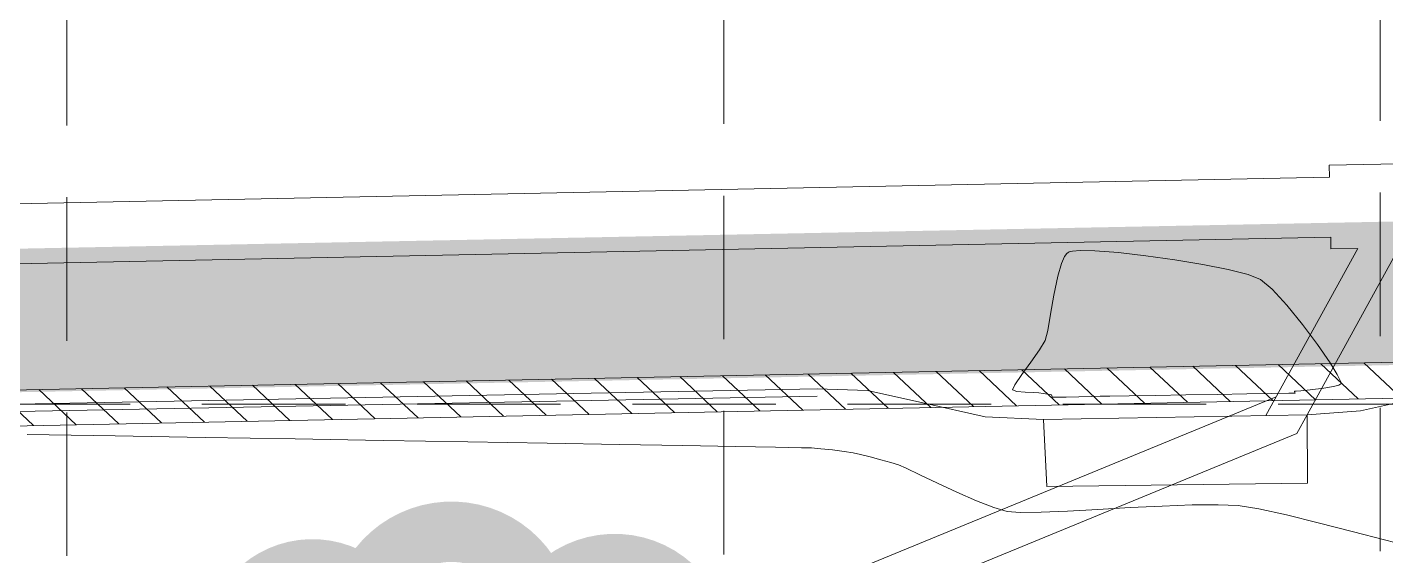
# Model space of a CAD drawing. Extents: x 2140663 to 2528301, y 336313 to 7007653.
# Drawn here: x 2527968.6 to 2528025.5, y 7007480.9 to 7007503 of the extents above; entities that cross this region are included whole.
import ezdxf

# ---------------------------------------------------------------- set-up
doc = ezdxf.new("R2010")
doc.units = 0
doc.header["$MEASUREMENT"] = 0
doc.linetypes.add('HIDDEN', pattern=[0.375, 0.25, -0.125])
for name, color, linetype in [('1 EXISTING CONTOURS', 43, 'Continuous'), ('GRID', 254, 'HIDDEN'), ('LEGEND', 7, 'Continuous'), ('LIMITS OF DISTURBANCE', 1, 'HIDDEN'), ('xdrc002ar$0$C-PVMT-SAWCUT-N', 2, 'Continuous'), ('xdrc002ar$0$C-PVMT-SAWCUT-PATT-N', 7, 'Continuous'), ('xdrc002ar$0$xdrc002ar$0$l-walk-ej-n', 14, 'Continuous'), ('xdrc002bs$0$C-STRM-PIPE-E', 5, 'Continuous'), ('xdrc002bs$0$v-pave-exst', 6, 'Continuous'), ('xdrc002STM$0$C-STRM-PIPE-N', 5, 'Continuous')]:
    doc.layers.add(name, color=color, linetype=linetype)

# ---------------------------------------------------------------- blocks, each defined once
blk = doc.blocks.new('A$C211968B4')
at = {"layer": 'LEGEND', "color": 170, "ltscale": 100, "const_width": 1.261430802800306}
blk.add_lwpolyline([(4.032914736308157, 6.67986492626369, 0.5205670505517462), (4.032914736308157, 6.67986492626369, 0.7651954600696135), (1.179535842966288, 5.243441569618881, 0.4178788784126488), (1.161860283929855, 2.658978256396949, 0.6649002420699669), (4.422610547859222, 2.161206842400134, 0.744833174426672), (8.10029117250815, 1.852431412786245, 0.9756416855879776), (10.39131185039878, 4.219029118306935, 0.5205670505517462), (9.820843972731382, 7.070041866973042, 0.5205670505517462), (7.729127584490925, 6.879974124021828, 0.5402640007904789), (4.032914736308157, 6.67986492626369)], format="xyb", close=True, dxfattribs=at)

msp = doc.modelspace()

# ---------------------------------------------------------------- hatches: boundary and pattern name
at = {"layer": 'xdrc002ar$0$C-PVMT-SAWCUT-PATT-N', "lineweight": 0}
h = msp.add_hatch(dxfattribs=at)
h.set_pattern_fill('ANSI31', scale=9.999996000000001, angle=91.78437573754852, style=0)
h.set_pattern_definition([(136.7843757375485, (1.012731676921248, -9.984526421874762), (-0.8559319906829769, -0.9109770454439162), [])])
h.paths.add_polyline_path([(2528171.098114824, 7007490.45111734), (2527875.342229442, 7007484.487189103), (2527875.311988047, 7007485.986883625), (2528171.06787343, 7007491.950811863)])

# ---------------------------------------------------------------- linework, layer by layer
at = {"layer": '1 EXISTING CONTOURS', "color": 43, "lineweight": 0}
for points, elevation in [([(2528012.21539211, 7007493.636131261), (2528012.353332247, 7007493.66830971)], 599), ([(2528012.353332247, 7007493.66830971), (2528012.674647522, 7007493.691226534)], 599), ([(2528012.171585284, 7007493.614655527), (2528012.21539211, 7007493.636131261)], 599), ([(2528015.415999386, 7007493.475409404), (2528016.625770162, 7007493.306228545)], 599), ([(2528020.706620106, 7007492.078959882), (2528021.31899934, 7007491.414113971)], 599), ([(2528011.316772253, 7007490.354081327), (2528011.436916194, 7007491.03026713)], 599), ([(2528011.205055025, 7007489.93411791), (2528011.316772253, 7007490.354081327)], 599), ([(2528010.615295613, 7007489.027895707), (2528010.973646225, 7007489.540921445)], 599), ([(2528010.236613357, 7007488.505172895), (2528010.615295613, 7007489.027895707)], 599), ([(2528009.944209632, 7007488.082885213), (2528010.236613357, 7007488.505172895)], 599), ([(2528023.26598503, 7007488.004140289), (2528022.861016548, 7007487.932465106)], 599), ([(2528023.420094213, 7007488.51192105), (2528023.550442593, 7007488.263704794)], 599), ([(2528023.550442593, 7007488.263704794), (2528023.584105207, 7007488.165660493)], 599), ([(2528023.583261575, 7007488.13953915), (2528023.565089602, 7007488.114720416)], 599), ([(2528023.584105207, 7007488.165660493), (2528023.583261575, 7007488.13953915)], 599), ([(2528010.021528361, 7007487.804490044), (2528009.844694606, 7007487.871164859)], 599), ([(2528010.366803219, 7007487.769877263), (2528010.021528361, 7007487.804490044)], 599), ([(2528010.724427249, 7007487.753971683), (2528010.366803219, 7007487.769877263)], 599), ([(2528010.938308522, 7007487.743418471), (2528010.724427249, 7007487.753971683)], 599), ([(2528011.430714766, 7007487.667542167), (2528011.319840954, 7007487.685624276)], 599), ([(2528011.470968957, 7007487.660261704), (2528011.430714766, 7007487.667542167)], 599), ([(2528011.477251891, 7007487.658625354), (2528011.470968957, 7007487.660261704)], 599), ([(2528011.503939932, 7007487.578601024), (2528011.490572216, 7007487.621510674)], 599), ([(2528011.510857335, 7007487.55920251), (2528011.503939932, 7007487.578601024)], 599), ([(2528011.520876959, 7007487.555290733), (2528011.51299717, 7007487.555542798)], 599), ([(2528011.577067985, 7007487.555836252), (2528011.520876959, 7007487.555290733)], 599), ([(2528011.747158207, 7007487.558884783), (2528011.577067985, 7007487.555836252)], 599), ([(2528012.091342201, 7007487.566009811), (2528011.747158207, 7007487.558884783)], 599), ([(2528013.134849953, 7007487.588708458), (2528012.618596334, 7007487.577471281)], 599), ([(2528013.909029956, 7007487.603038153), (2528013.512811862, 7007487.596439138)], 599), ([(2528015.821579287, 7007487.633799198), (2528014.719646122, 7007487.616130751)], 599), ([(2528017.091748373, 7007487.654125759), (2528015.821579287, 7007487.633799198)], 599), ([(2528018.407072306, 7007487.675192702), (2528017.091748373, 7007487.654125759)], 599), ([(2528019.644470009, 7007487.695082292), (2528018.407072306, 7007487.675192702)], 599), ([(2528020.680860408, 7007487.711876795), (2528019.644470009, 7007487.695082292)], 599), ([(2528021.658294987, 7007487.728509606), (2528021.393162426, 7007487.723658478)], 599), ([(2528021.639595229, 7007487.808344425), (2528021.630680955, 7007487.807476221)], 599), ([(2528021.630680955, 7007487.807476221), (2528021.633115398, 7007487.798482965)], 599), ([(2528021.648809258, 7007487.756526642), (2528021.658294987, 7007487.728509606)], 599), ([(2528021.903983431, 7007487.829110067), (2528021.705597585, 7007487.813394391)], 599), ([(2528022.295065365, 7007487.864859455), (2528021.903983431, 7007487.829110067)], 599), ([(2527976.085945122, 7007485.87704374), (2527972.326260794, 7007485.939662318)], 600), ([(2527983.532891061, 7007485.752100415), (2527979.846295482, 7007485.814108214)], 600), ([(2527987.071311049, 7007485.692265016), (2527983.532891061, 7007485.752100415)], 600), ([(2527990.387134635, 7007485.635846691), (2527987.071311049, 7007485.692265016)], 600), ([(2527993.405941007, 7007485.584090115), (2527990.387134635, 7007485.635846691)], 600), ([(2527999.936048728, 7007485.469237619), (2527998.254818865, 7007485.499540905)], 600), ([(2528001.022578134, 7007485.448574778), (2527999.936048728, 7007485.469237619)], 600), ([(2528001.439986268, 7007485.438797056), (2528001.022578134, 7007485.448574778)], 600), ([(2528002.31090536, 7007485.353134985), (2528001.821126394, 7007485.405769396)], 600), ([(2528003.480512404, 7007485.165880635), (2528003.176965116, 7007485.232521079)], 600), ([(2528004.751592624, 7007484.829456395), (2528004.335680122, 7007484.946914323)], 600), ([(2528005.069252274, 7007484.729927246), (2528004.751592624, 7007484.829456395)], 600), ([(2528006.702349097, 7007483.967234316), (2528005.967179472, 7007484.31715781)], 600), ([(2528009.062611966, 7007482.945157145), (2528008.332571187, 7007483.23107995)], 600), ([(2528013.414560576, 7007482.867447988), (2528012.144582752, 7007482.800136207)], 600), ([(2528014.762402937, 7007482.941690975), (2528013.414560576, 7007482.867447988)], 600), ([(2528017.362043287, 7007483.054535426), (2528016.105700339, 7007483.008756383)], 600), ([(2528018.449022287, 7007483.064919316), (2528017.362043287, 7007483.054535426)], 600), ([(2528010.16785869, 7007482.742741412), (2528009.625931443, 7007482.780875971)], 600), ([(2528011.034878958, 7007482.75386442), (2528010.16785869, 7007482.742741412)], 600), ([(2528012.144582752, 7007482.800136207), (2528011.034878958, 7007482.75386442)], 600), ([(2528024.049158421, 7007481.949054391), (2528022.628604913, 7007482.31361548)], 600)]:
    msp.add_lwpolyline(points, dxfattribs=dict(at, elevation=elevation))
at = {"layer": '1 EXISTING CONTOURS', "color": 43, "lineweight": 0, "extrusion": (-0.02021976208270493, -0.9997955597127439, 0), "elevation": -7057176.892026793}
msp.add_lwpolyline([(2385805.991777474, 599), (2385806.601927511, 599)], dxfattribs=at)
at = {"layer": '1 EXISTING CONTOURS', "color": 43, "lineweight": 0, "extrusion": (-0.07571658785132349, -0.9971293789294111, 0), "elevation": -7178790.359841054}
msp.add_lwpolyline([(1990172.805715884, 599.0000000000007), (1990173.794484095, 599.0000000000007)], dxfattribs=at)
at = {"layer": '1 EXISTING CONTOURS', "color": 43, "lineweight": 0, "extrusion": (0.960321787439833, -0.2788943609475893, 0), "elevation": 473354.5747691647}
msp.add_lwpolyline([(7434496.051011791, 599), (7434496.60311301, 599)], dxfattribs=at)
at = {"layer": '1 EXISTING CONTOURS', "color": 43, "lineweight": 0, "extrusion": (0.9123705440572187, -0.4093653506792372, 0), "elevation": -562141.3048267914}
msp.add_lwpolyline([(7428310.807213269, 599.0000000000007), (7428311.130486918, 599.0000000000007)], dxfattribs=at)
at = {"layer": '1 EXISTING CONTOURS', "color": 43, "lineweight": 0, "extrusion": (0.8042412853616028, -0.5943029151198209, 0), "elevation": -2131442.140435996}
msp.add_lwpolyline([(7138120.44587942, 599), (7138120.609548756, 599)], dxfattribs=at)
at = {"layer": '1 EXISTING CONTOURS', "color": 43, "lineweight": 0, "extrusion": (0.6413762278392425, -0.7672265208937346, 0), "elevation": -3754928.035614159}
msp.add_lwpolyline([(6433997.737165431, 599), (6433997.804357734, 599)], dxfattribs=at)
at = {"layer": '1 EXISTING CONTOURS', "color": 43, "lineweight": 0, "extrusion": (-0.1115863653808443, -0.9937547398936485, 0), "elevation": -7245821.907860029}
msp.add_lwpolyline([(1730285.422227699, 599.0000000000007), (1730286.574822687, 599.0000000000007)], dxfattribs=at)
at = {"layer": '1 EXISTING CONTOURS', "color": 43, "lineweight": 0, "extrusion": (-0.164446532735268, -0.9863859984161112, 0), "elevation": -7327816.850063477}
msp.add_lwpolyline([(1341242.226047946, 599), (1341243.421373066, 599)], dxfattribs=at)
at = {"layer": '1 EXISTING CONTOURS', "color": 43, "lineweight": 0, "extrusion": (-0.1962275573081828, -0.9805583846731738, 0), "elevation": -7367322.88288989}
msp.add_lwpolyline([(1103805.799358612, 599), (1103806.873481592, 599)], dxfattribs=at)
at = {"layer": '1 EXISTING CONTOURS', "color": 43, "lineweight": 0, "extrusion": (0.9793097725543994, -0.202366917700129, 0), "elevation": 1057621.917375667}
msp.add_lwpolyline([(7374091.138926785, 599.0000000000003), (7374091.94178181, 599.0000000000003)], dxfattribs=at)
at = {"layer": '1 EXISTING CONTOURS', "color": 43, "lineweight": 0, "extrusion": (-0.246602667244668, -0.9691166722886444, 0), "elevation": -7414494.392500577}
msp.add_lwpolyline([(721878.7836443039, 599.0000000000007), (721879.6425045296, 599.0000000000007)], dxfattribs=at)
at = {"layer": '1 EXISTING CONTOURS', "color": 43, "lineweight": 0, "extrusion": (-0.3606299830465549, -0.9327089660380894, 0), "elevation": -7447630.956786448}
msp.add_lwpolyline([(-169205.3373895269, 599.0000000000007), (-169204.7837995011, 599.0000000000007)], dxfattribs=at)
at = {"layer": '1 EXISTING CONTOURS', "color": 43, "lineweight": 0, "extrusion": (0.6327691371430932, 0.774340505901109, 0), "elevation": 7025838.442727691}
msp.add_lwpolyline([(2476576.529008185, 599.0000000000007), (2476575.883447814, 599.0000000000007)], dxfattribs=at)
at = {"layer": '1 EXISTING CONTOURS', "color": 43, "lineweight": 0, "extrusion": (0.9855782023203459, -0.1692205871370133, 0), "elevation": 1305741.220941979}
msp.add_lwpolyline([(7334221.992030669, 599.0000000000007), (7334222.801991008, 599.0000000000007)], dxfattribs=at)
at = {"layer": '1 EXISTING CONTOURS', "color": 43, "lineweight": 0, "extrusion": (0.7780773005355496, 0.6281685397974909, 0), "elevation": 6368881.652830753}
msp.add_lwpolyline([(3864346.542487098, 599.0000000000003), (3864345.501567503, 599.0000000000003)], dxfattribs=at)
at = {"layer": '1 EXISTING CONTOURS', "color": 43, "lineweight": 0, "extrusion": (0.8038299741239012, 0.5948591200443754, 0), "elevation": 6200569.531571071}
msp.add_lwpolyline([(4129014.064810361, 599.0000000000007), (4129013.015209451, 599.0000000000007)], dxfattribs=at)
at = {"layer": '1 EXISTING CONTOURS', "color": 43, "lineweight": 0, "extrusion": (0.8618223520646126, -0.507210245836792, 0), "elevation": -1375574.129396573}
msp.add_lwpolyline([(7321444.185646299, 599), (7321444.641884716, 599)], dxfattribs=at)
at = {"layer": '1 EXISTING CONTOURS', "color": 43, "lineweight": 0, "extrusion": (0.8255019374138605, 0.564399283598024, 0), "elevation": 6041909.752490343}
msp.add_lwpolyline([(4357882.230898231, 599), (4357881.30273542, 599)], dxfattribs=at)
at = {"layer": '1 EXISTING CONTOURS', "color": 43, "lineweight": 0, "extrusion": (0.8499582219675823, 0.5268500933944171, 0), "elevation": 5840610.268201593}
msp.add_lwpolyline([(4624183.668600002, 599), (4624183.101070764, 599)], dxfattribs=at)
at = {"layer": '1 EXISTING CONTOURS', "color": 43, "lineweight": 0, "extrusion": (0.9050130718569896, -0.4253837558816458, 0), "elevation": -692989.5546994102}
msp.add_lwpolyline([(7417242.446925473, 599.0000000000003), (7417242.680867238, 599.0000000000003)], dxfattribs=at)
at = {"layer": '1 EXISTING CONTOURS', "color": 43, "lineweight": 0, "extrusion": (0.2814424823728838, -0.9595780995394741, 0), "elevation": -6012738.878083369}
msp.add_lwpolyline([(4398040.806287073, 599), (4398040.580248936, 599)], dxfattribs=at)
at = {"layer": '1 EXISTING CONTOURS', "color": 43, "lineweight": 0, "extrusion": (-0.4960598161728556, 0.8682883500189053, 0), "elevation": 4830469.387928687}
msp.add_lwpolyline([(-5671186.676162243, 599.0000000000007), (-5671186.581489399, 599.0000000000007)], dxfattribs=at)
at = {"layer": '1 EXISTING CONTOURS', "color": 43, "lineweight": 0, "extrusion": (-0.1460007582208027, -0.9892844780946232, 0), "elevation": -7301490.368785742}
msp.add_lwpolyline([(1477823.651925576, 599.0000000000007), (1477823.457959967, 599.0000000000007)], dxfattribs=at)
at = {"layer": '1 EXISTING CONTOURS', "color": 43, "lineweight": 0, "extrusion": (-0.1535782650385386, -0.9881364867809267, 0), "elevation": -7312601.855332343}
msp.add_lwpolyline([(1421822.423092953, 599.0000000000007), (1421822.231170818, 599.0000000000007)], dxfattribs=at)
at = {"layer": '1 EXISTING CONTOURS', "color": 43, "lineweight": 0, "extrusion": (0.9412180021923598, 0.3377997518486699, 0), "elevation": 4746537.504304643}
msp.add_lwpolyline([(5741611.845320088, 599), (5741611.884752697, 599)], dxfattribs=at)
at = {"layer": '1 EXISTING CONTOURS', "color": 43, "lineweight": 0, "extrusion": (0.8632648642421915, 0.504751200260991, 0), "elevation": 5719381.270044385}
msp.add_lwpolyline([(4773300.947855575, 599.0000000000003), (4773300.952094959, 599.0000000000003)], dxfattribs=at)
at = {"layer": '1 EXISTING CONTOURS', "color": 43, "lineweight": 0, "extrusion": (0.0217329035337219, -0.9997638125597436, 0), "elevation": -6950891.442545745}
msp.add_lwpolyline([(2679708.585301951, 599), (2679708.057923256, 599)], dxfattribs=at)
at = {"layer": '1 EXISTING CONTOURS', "color": 43, "lineweight": 0, "extrusion": (0.02044931734779415, -0.9997908908466857, 0), "elevation": -6954326.116057986}
msp.add_lwpolyline([(2670783.219716946, 599.0000000000007), (2670782.841675986, 599.0000000000007)], dxfattribs=at)
at = {"layer": '1 EXISTING CONTOURS', "color": 43, "lineweight": 0, "extrusion": (0.01614930851748645, -0.9998695914140039, 0), "elevation": -6965748.089935035}
msp.add_lwpolyline([(2640851.124266517, 599), (2640850.313544626, 599)], dxfattribs=at)
at = {"layer": '1 EXISTING CONTOURS', "color": 43, "lineweight": 0, "extrusion": (0.01653802965803394, -0.9998632374355155, 0), "elevation": -6964720.868890534}
msp.add_lwpolyline([(2643565.694275798, 599), (2643564.981876351, 599)], dxfattribs=at)
at = {"layer": '1 EXISTING CONTOURS', "color": 43, "lineweight": 0, "extrusion": (0.9366206701118178, 0.3503451445635992, 0), "elevation": 4822836.641852887}
msp.add_lwpolyline([(5677677.813101783, 599.0000000000003), (5677677.768306355, 599.0000000000003)], dxfattribs=at)
at = {"layer": '1 EXISTING CONTOURS', "color": 43, "lineweight": 0, "extrusion": (0.07628893534361927, -0.9970857527535619, 0), "elevation": -6794206.176884159}
msp.add_lwpolyline([(3055248.210020357, 599), (3055248.143825091, 599)], dxfattribs=at)
at = {"layer": '1 EXISTING CONTOURS', "color": 43, "lineweight": 0, "extrusion": (0.118611650410912, -0.9929407214868368, 0), "elevation": -6658167.159650522}
msp.add_lwpolyline([(3341346.552457226, 599.0000000000007), (3341345.982482431, 599.0000000000007)], dxfattribs=at)
at = {"layer": '1 EXISTING CONTOURS', "color": 43, "lineweight": 0, "extrusion": (-0.01656858688884103, -0.9998627315429389, 0), "elevation": -7048408.962019744}
msp.add_lwpolyline([(2411521.175736449, 600.0000000000007), (2411517.490633115, 600.0000000000007)], dxfattribs=at)
at = {"layer": '1 EXISTING CONTOURS', "color": 43, "lineweight": 0, "extrusion": (-0.01673426857030359, -0.9998599723238335, 0), "elevation": -7048808.465842121}
msp.add_lwpolyline([(2410360.70953633, 600.0000000000007), (2410356.948659343, 600.0000000000007)], dxfattribs=at)
at = {"layer": '1 EXISTING CONTOURS', "color": 43, "lineweight": 0, "extrusion": (-0.01731654656385677, -0.9998500573661542, 0), "elevation": -7050210.978772099}
msp.add_lwpolyline([(2406271.549304285, 600), (2406268.901538923, 600)], dxfattribs=at)
at = {"layer": '1 EXISTING CONTOURS', "color": 43, "lineweight": 0, "extrusion": (-0.01757570391199084, -0.9998455353863406, 0), "elevation": -7050834.439817221}
msp.add_lwpolyline([(2404446.278237602, 600), (2404444.076387984, 600)], dxfattribs=at)
at = {"layer": '1 EXISTING CONTOURS', "color": 43, "lineweight": 0, "extrusion": (-0.08633137355028911, -0.9962664773748641, 0), "elevation": -7199568.67001712}
msp.add_lwpolyline([(1913597.628917157, 600), (1913597.246348703, 600)], dxfattribs=at)
at = {"layer": '1 EXISTING CONTOURS', "color": 43, "lineweight": 0, "extrusion": (-0.1246382963429889, -0.9922022450512383, 0), "elevation": -7267928.60072659}
msp.add_lwpolyline([(1634889.0247156, 600.0000000000007), (1634888.532311824, 600.0000000000007)], dxfattribs=at)
at = {"layer": '1 EXISTING CONTOURS', "color": 43, "lineweight": 0, "extrusion": (-0.1550355529730109, -0.9879088912011842, 0), "elevation": -7314687.336626891}
msp.add_lwpolyline([(1411027.467534566, 600.0000000000003), (1411027.085418737, 600.0000000000003)], dxfattribs=at)
at = {"layer": '1 EXISTING CONTOURS', "color": 43, "lineweight": 0, "extrusion": (-0.2398518357219004, -0.9708095059798469, 0), "elevation": -7409279.487561937}
msp.add_lwpolyline([(773452.0503510218, 600), (773451.6292011242, 600)], dxfattribs=at)
at = {"layer": '1 EXISTING CONTOURS', "color": 43, "lineweight": 0, "extrusion": (-0.2555109175431622, -0.9668061703445273, 0), "elevation": -7420812.392635878}
msp.add_lwpolyline([(653601.281937283, 600.0000000000003), (653600.8203024606, 600.0000000000003)], dxfattribs=at)
at = {"layer": '1 EXISTING CONTOURS', "color": 43, "lineweight": 0, "extrusion": (-0.3988571137046693, -0.9170130876095393, 0), "elevation": -7434268.013920017}
msp.add_lwpolyline([(-476771.0440936754, 600), (-476771.3996607303, 600)], dxfattribs=at)
at = {"layer": '1 EXISTING CONTOURS', "color": 43, "lineweight": 0, "extrusion": (-0.4281694048181108, -0.9036984899720176, 0), "elevation": -7415067.806261975}
msp.add_lwpolyline([(-715835.2141693663, 600), (-715835.846977279, 600)], dxfattribs=at)
at = {"layer": '1 EXISTING CONTOURS', "color": 43, "lineweight": 0, "extrusion": (0.4210223022572239, 0.9070502858177306, 0), "elevation": 7420487.537287761}
msp.add_lwpolyline([(657276.931418974, 600), (657277.8310006894, 600)], dxfattribs=at)
at = {"layer": '1 EXISTING CONTOURS', "color": 43, "lineweight": 0, "extrusion": (0.4019259989419876, 0.9156721527787582, 0), "elevation": 7432629.530166373}
msp.add_lwpolyline([(501662.8655929384, 600.0000000000007), (501663.7548372317, 600.0000000000007)], dxfattribs=at)
at = {"layer": '1 EXISTING CONTOURS', "color": 43, "lineweight": 0, "extrusion": (-0.2799680547711177, -0.9600093167817052, 0), "elevation": -7435010.694242991}
msp.add_lwpolyline([(465041.4708040708, 600), (465040.8840186433, 600)], dxfattribs=at)
at = {"layer": '1 EXISTING CONTOURS', "color": 43, "lineweight": 0, "extrusion": (0.04986385042606906, -0.9987560244727873, 0), "elevation": -6872709.254416802}
msp.add_lwpolyline([(2874291.400144299, 600.0000000000007), (2874290.055173785, 600.0000000000007)], dxfattribs=at)
at = {"layer": '1 EXISTING CONTOURS', "color": 43, "lineweight": 0, "extrusion": (-0.04678753174378961, -0.9989048637749863, 0), "elevation": -7118088.659801271}
msp.add_lwpolyline([(2197387.924218502, 600), (2197387.088097279, 600)], dxfattribs=at)
at = {"layer": '1 EXISTING CONTOURS', "color": 43, "lineweight": 0, "extrusion": (-0.157400354107953, -0.9875348745875718, 0), "elevation": -7318045.001586419}
msp.add_lwpolyline([(1393527.768095758, 600.0000000000007), (1393526.897138633, 600.0000000000007)], dxfattribs=at)
at = {"layer": '1 EXISTING CONTOURS', "color": 43, "lineweight": 0, "extrusion": (-0.2123578395666208, -0.9771919708913892, 0), "elevation": -7384500.911236987}
msp.add_lwpolyline([(982268.2357840161, 600.0000000000007), (982267.0602428007, 600.0000000000007)], dxfattribs=at)
at = {"layer": '1 EXISTING CONTOURS', "color": 43, "lineweight": 0, "extrusion": (-0.2367613406136951, -0.9715678399323466, 0), "elevation": -7406782.481453772}
msp.add_lwpolyline([(797044.5776754096, 600), (797043.2030445905, 600)], dxfattribs=at)
at = {"layer": '1 EXISTING CONTOURS', "color": 43, "lineweight": 0, "extrusion": (-0.2529026471623729, -0.9674917317777265, 0), "elevation": -7419024.820414097}
msp.add_lwpolyline([(673633.0813530483, 600), (673631.6304376216, 600)], dxfattribs=at)
at = {"layer": '1 EXISTING CONTOURS', "color": 43, "lineweight": 0, "extrusion": (0.250548992712987, 0.9681039212039726, 0), "elevation": 7417364.628187886}
msp.add_lwpolyline([(-691675.2294831441, 600), (-691673.9020093314, 600)], dxfattribs=at)
at = {"layer": 'GRID', "color": 253, "linetype": 'HIDDEN', "lineweight": 0, "ltscale": 24}
for p, q in [((2527970.299123141, 7006031.921274197), (2527970.299123141, 7007624.562990395)), ((2527997.886483418, 7006031.983717573), (2527997.756595209, 7007624.562990395)), ((2528025.314863435, 7006032.117452909), (2528025.21406728, 7007624.562990395)), ((2527228.947377252, 7007487.275630045), (2528272.331315909, 7007487.275630045))]:
    msp.add_line(p, q, dxfattribs=at)
at = {"layer": 'LIMITS OF DISTURBANCE', "ltscale": 70, "const_width": 6}
msp.add_lwpolyline([(2527323.279507909, 7007478.034385583), (2527323.279507909, 7007463.102355542), (2527345.362386929, 7006446.874516389, 0.3527120601780434), (2527681.725039883, 7006131.321992346), (2528205.897920626, 7006144.525554366), (2528183.386823632, 7007495.015237641)], format="xyb", close=True, dxfattribs=at)
at = {"layer": 'xdrc002ar$0$C-PVMT-SAWCUT-N', "color": 7, "lineweight": 0}
msp.add_lwpolyline([(2528171.098114824, 7007490.45111734), (2527875.342229442, 7007484.487189103), (2527875.311988047, 7007485.986883625), (2528171.06787343, 7007491.950811863)], close=True, dxfattribs=at)
at = {"layer": 'xdrc002ar$0$xdrc002ar$0$l-walk-ej-n', "color": 7, "lineweight": 0}
msp.add_lwpolyline([(2528001.670205708, 7007487.606294167), (2527948.611246738, 7007486.58519427)], dxfattribs=at)
at = {"layer": 'xdrc002bs$0$C-STRM-PIPE-E', "color": 5, "lineweight": 0}
for p, q in [((2528023.087292813, 7007497.255254151), (2528222.469736997, 7007501.303288995)), ((2528023.087292813, 7007497.255254151), (2528023.097442154, 7007496.755357173)), ((2527892.306016234, 7007494.099916512), (2528023.097442155, 7007496.755357172)), ((2527899.530513395, 7007491.746079298), (2528023.148188859, 7007494.25587227)), ((2528023.148188859, 7007494.255872269), (2528023.1583382, 7007493.75597529)), ((2528020.436429197, 7007486.794883643), (2528024.281718316, 7007493.778783127)), ((2528022.167872146, 7007486.829586142), (2528026.013412253, 7007493.813941472)), ((2528023.1583382, 7007493.75597529), (2528024.281718316, 7007493.778783127))]:
    msp.add_line(p, q, dxfattribs=at)
at = {"layer": 'xdrc002bs$0$v-pave-exst', "color": 7, "lineweight": 0}
for points in [[(2528083.965698682, 7007489.406665483), (2528031.672581223, 7007488.464406784), (2528029.224310842, 7007488.258896533), (2528026.901808973, 7007487.549082049), (2528024.395129994, 7007486.989539687), (2528022.167872146, 7007486.829586142), (2528011.14263925, 7007486.626626265), (2528008.695609051, 7007486.738372714), (2528006.093936089, 7007487.326029217), (2528003.777975183, 7007487.841205049), (2528001.668674698, 7007487.914445831)], [(2528001.668674698, 7007487.914445831), (2527948.609694505, 7007486.893345526)], [(2528011.14263925, 7007486.626626265), (2528011.279389379, 7007483.821643377), (2528022.183984517, 7007483.961844014), (2528022.167872146, 7007486.829586142)]]:
    msp.add_lwpolyline(points, dxfattribs=at)
at = {"layer": 'xdrc002STM$0$C-STRM-PIPE-N', "color": 5, "lineweight": 0}
for p, q in [((2527992.362633244, 7007475.865243134), (2528020.868790986, 7007487.580148726)), ((2527992.400728716, 7007473.988883754), (2528021.735510356, 7007486.04432106))]:
    msp.add_line(p, q, dxfattribs=at)
msp.add_lwpolyline([(2528021.735510356, 7007486.04432106), (2528022.167872146, 7007486.829586143)], dxfattribs=at)

# ---------------------------------------------------------------- block references
at = {"linetype": 'Continuous', "lineweight": 0, "xscale": 2, "yscale": 2, "zscale": 2, "rotation": 180}
msp.add_blockref('A$C211968B4', (2527999.001860918, 7007483.197695646), dxfattribs=at)

doc.saveas('drawing.dxf')
